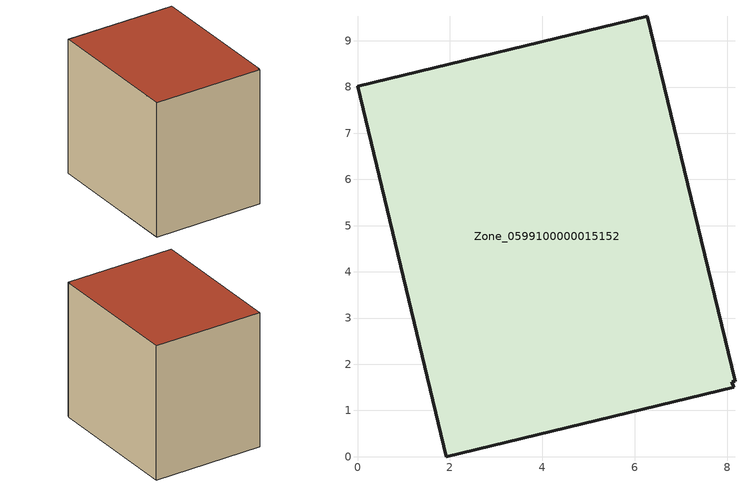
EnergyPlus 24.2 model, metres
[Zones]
Zone_0599100000015152
 floor ground (C_G): 8.17,1.64 8.1,1.62 8.14,1.5 1.92,0 0,8.02 6.27,9.53 z0
 wall outside (C_F): 8.17,1.64 6.27,9.53 0,8.02 1.92,0 8.14,1.5 8.1,1.62 8.17,1.64 z0:7.88
 roof outside (C_R): 8.1,1.62 8.17,1.64 6.27,9.53 0,8.02 1.92,0 8.14,1.5 z7.88
[BUILDING]
Pand.0599100000015152: North Axis=0; Terrain=City; Loads Convergence Tolerance Value=0.04; Temperature Convergence Tolerance Value=0.4; Solar Distribution=FullExterior; Maximum Number of Warmup Days=25; Minimum Number of Warmup Days=1
[Site:Location]
Rotterdam.The.Hague.AP_ZH_NLD Design_Conditions: Latitude=51.96; Longitude=4.45; Time Zone=1; Elevation=-4.5
[SITE:GROUNDTEMPERATURE:BUILDINGSURFACE]
18, 18, 18, 18, 18, 18, 18, 18, 18, 18, 18, 18
[MATERIAL] Thermal Absorptance=0.9; Solar Absorptance=0.7; Visible Absorptance=0.7
Name | Roughness | Thickness | Conductivity | Density | Specific Heat
G.TC.1965-1974 | MediumSmooth | 0.15 | 0.882353 | 540 | 1210
F.TC.1965-1974 | Rough | 0.3 | 0.697674 | 1920 | 840
R.TC.1965-1974 | MediumRough | 0.2 | 0.232558 | 1500 | 1000
[CONSTRUCTION]
C_G: G.TC.1965-1974
C_F: F.TC.1965-1974
C_R: R.TC.1965-1974
[ZONE]
Zone_0599100000015152: Type=1; Multiplier=1; Ceiling Height=Autocalculate; Volume=Autocalculate; Floor Area=autocalculate; Part of Total Floor Area=Yes
[ZONEINFILTRATION:DESIGNFLOWRATE]
Infil_Zone_0599100000015152: Zone or ZoneList or Space or SpaceList=Zone_0599100000015152; Schedule=AlwaysOn; Design Flow Rate Calculation Method=Flow/Area; Flow Rate per Floor Area=0.003; Constant Term Coefficient=1; Temperature Term Coefficient=0; Velocity Term Coefficient=0; Velocity Squared Term Coefficient=0
[HVACTEMPLATE:ZONE:IDEALLOADSAIRSYSTEM]
Zone_0599100000015152: Maximum Heating Supply Air Temperature=50; Minimum Cooling Supply Air Temperature=13; Maximum Heating Supply Air Humidity Ratio=0.0156; Minimum Cooling Supply Air Humidity Ratio=0.0077; Heating Limit=NoLimit; Cooling Limit=NoLimit; Dehumidification Control Type=ConstantSensibleHeatRatio; Cooling Sensible Heat Ratio=0.7; Dehumidification Setpoint=60; Humidification Control Type=None; Humidification Setpoint=30; Outdoor Air Method=None; Outdoor Air Flow Rate per Person=0.00944; Outdoor Air Flow Rate per Zone Floor Area=0; Outdoor Air Flow Rate per Zone=0; Demand Controlled Ventilation Type=None; Outdoor Air Economizer Type=NoEconomizer; Heat Recovery Type=None; Sensible Heat Recovery Effectiveness=0.7; Latent Heat Recovery Effectiveness=0.65
[ZONECONTROL:THERMOSTAT]
ThermostatControl_Zone_0599100000015152: Zone or ZoneList=Zone_0599100000015152; Control Type Schedule=DualSetpointControlType; Control 1=Thermostat_Zone_0599100000015152; Temperature Difference Between Cutout And Setpoint=0
[THERMOSTATSETPOINT:DUALSETPOINT]
Thermostat_Zone_0599100000015152: Heating Setpoint Temperature Schedule=HeatingSetpoint_Zone_0599100000015152; Cooling Setpoint Temperature Schedule=CoolingSetpoint_Zone_0599100000015152
[SCHEDULE:COMPACT]
HeatingSetpoint_Zone_0599100000015152: Through: 12/31, For: AllDays, Until: 24:00, 21
CoolingSetpoint_Zone_0599100000015152: Through: 12/31, For: AllDays, Until: 24:00, 24
DualSetpointControlType: Through: 12/31, For: AllDays, Until: 24:00, 4
AlwaysOn: Through: 12/31, For: AllDays, Until: 24:00, 1
